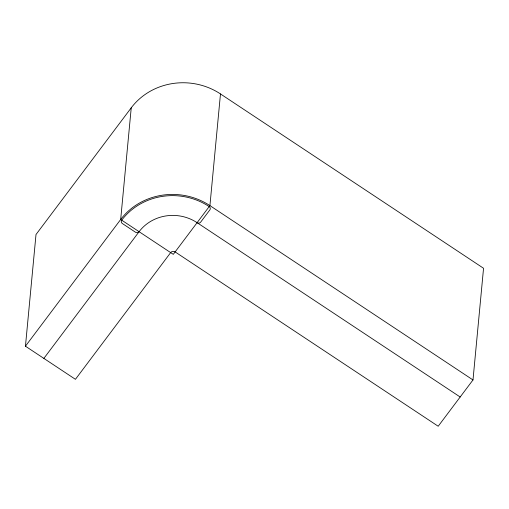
<?xml version="1.0" encoding="UTF-8"?>
<svg xmlns="http://www.w3.org/2000/svg" width="509" height="509" viewBox="0 0 509 509"><rect width="100%" height="100%" fill="white"/><g stroke="black" fill="none" stroke-linecap="round" stroke-linejoin="round"><path stroke-width="0.76" d="M25.45 346.196L120.678 219.487L131.239 107.806A64.147 59.884 5.4 0 1 220.48 93.936L483.55 268.268L472.995 379.949L438.198 426.249L175.128 251.917A3.207 2.997 5.4 0 0 170.661 252.61L75.434 379.32L25.45 346.196L36.005 234.515L131.239 107.806M220.48 93.936L209.924 205.617L173.295 254.354L120.678 219.487A64.147 59.884 5.4 0 1 209.924 205.617L472.995 379.949M43.863 358.4L139.097 231.69A41.693 38.926 5.4 0 1 197.104 222.675A2.564 2.392 5.4 0 0 200.673 222.121L209.829 209.937A2.564 2.392 5.4 0 0 209.186 206.59A62.861 58.688 5.4 0 0 121.734 220.181A2.564 2.392 5.4 0 0 122.37 223.527L135.528 232.244A2.564 2.392 5.4 0 0 139.097 231.69M197.104 222.675L460.174 397.007"/></g></svg>
